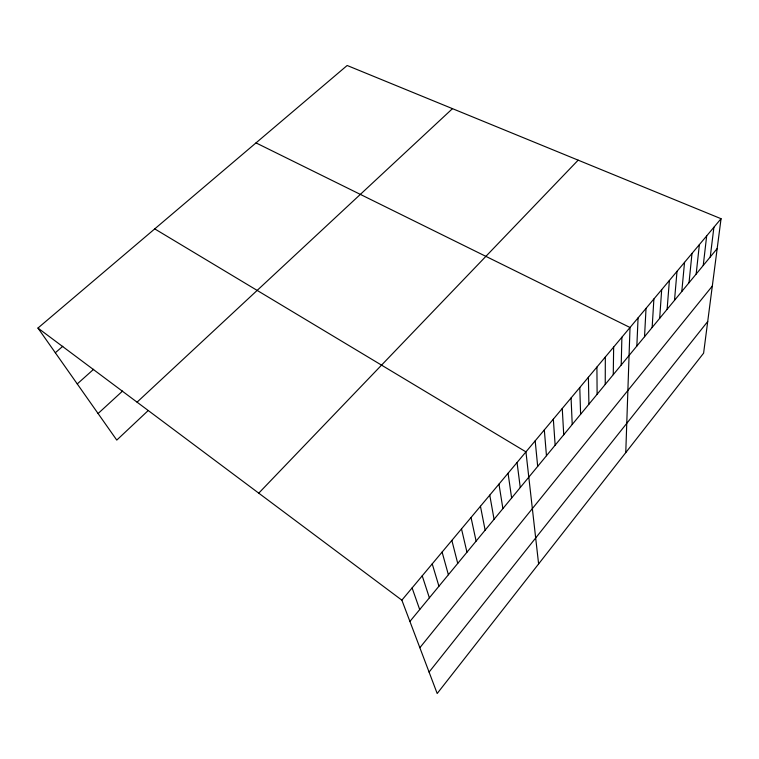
<?xml version="1.0" encoding="UTF-8"?>
<svg xmlns="http://www.w3.org/2000/svg" width="759" height="759" viewBox="0 0 759 759"><rect width="100%" height="100%" fill="white"/><g stroke="black" fill="none" stroke-linecap="round" stroke-linejoin="round"><path stroke-width="1.14" d="M605.236 384.405L605.331 357.005M613.263 374.661L613.651 347.053M621.213 365.022L621.887 337.224M625.767 452.611L630.017 327.499L256.001 142.891M636.848 346.047L638.072 317.879M644.533 336.721L646.032 308.363M652.142 327.48L653.897 298.961M659.675 318.344L661.687 289.653M667.123 309.302L669.391 280.451M674.504 300.355L677.009 271.342M681.8 291.494L684.542 262.339M689.02 282.737L691.999 253.421M696.164 274.065L699.381 244.607M703.242 265.479L706.676 235.888M710.244 256.978L713.906 227.254M721.05 218.715L703.602 353.172L437.184 693.508L401.862 600.16L37.95 328.059L347.157 65.492L721.05 218.715L401.862 600.16M429.082 672.094L707.711 321.503M419.86 647.712L712.312 286.067M409.917 621.441L717.179 248.563M258.753 493.151L578.159 160.158M147.806 410.923L116.772 440.097L37.95 328.059M137.066 402.166L452.487 108.651M98.082 413.532L122.56 391.056M77.257 383.921L93.632 369.282M55.331 352.755L62.788 346.275M154.741 228.886L525.94 451.871L538.615 563.946M412.099 587.921L419.699 609.562M422.222 575.825L429.376 597.826M432.222 563.88L438.939 586.214M442.099 552.078L448.389 574.753M451.852 540.408L457.734 563.406M461.5 528.89L466.965 552.201M471.035 517.496L476.102 541.12M480.447 506.244L485.134 530.161M489.764 495.115L494.062 519.317M498.967 484.119L502.894 508.606M508.056 473.246L511.623 498.008M517.05 462.497L520.257 487.525M535.18 440.837L537.685 466.387M544.317 429.917L546.461 455.732M553.339 419.139L555.142 445.191M562.258 408.475L563.728 434.784M571.072 397.944L572.22 424.48M579.781 387.536L580.607 414.291M588.396 377.242L588.908 404.224M596.916 367.062L597.115 394.263"/></g></svg>
